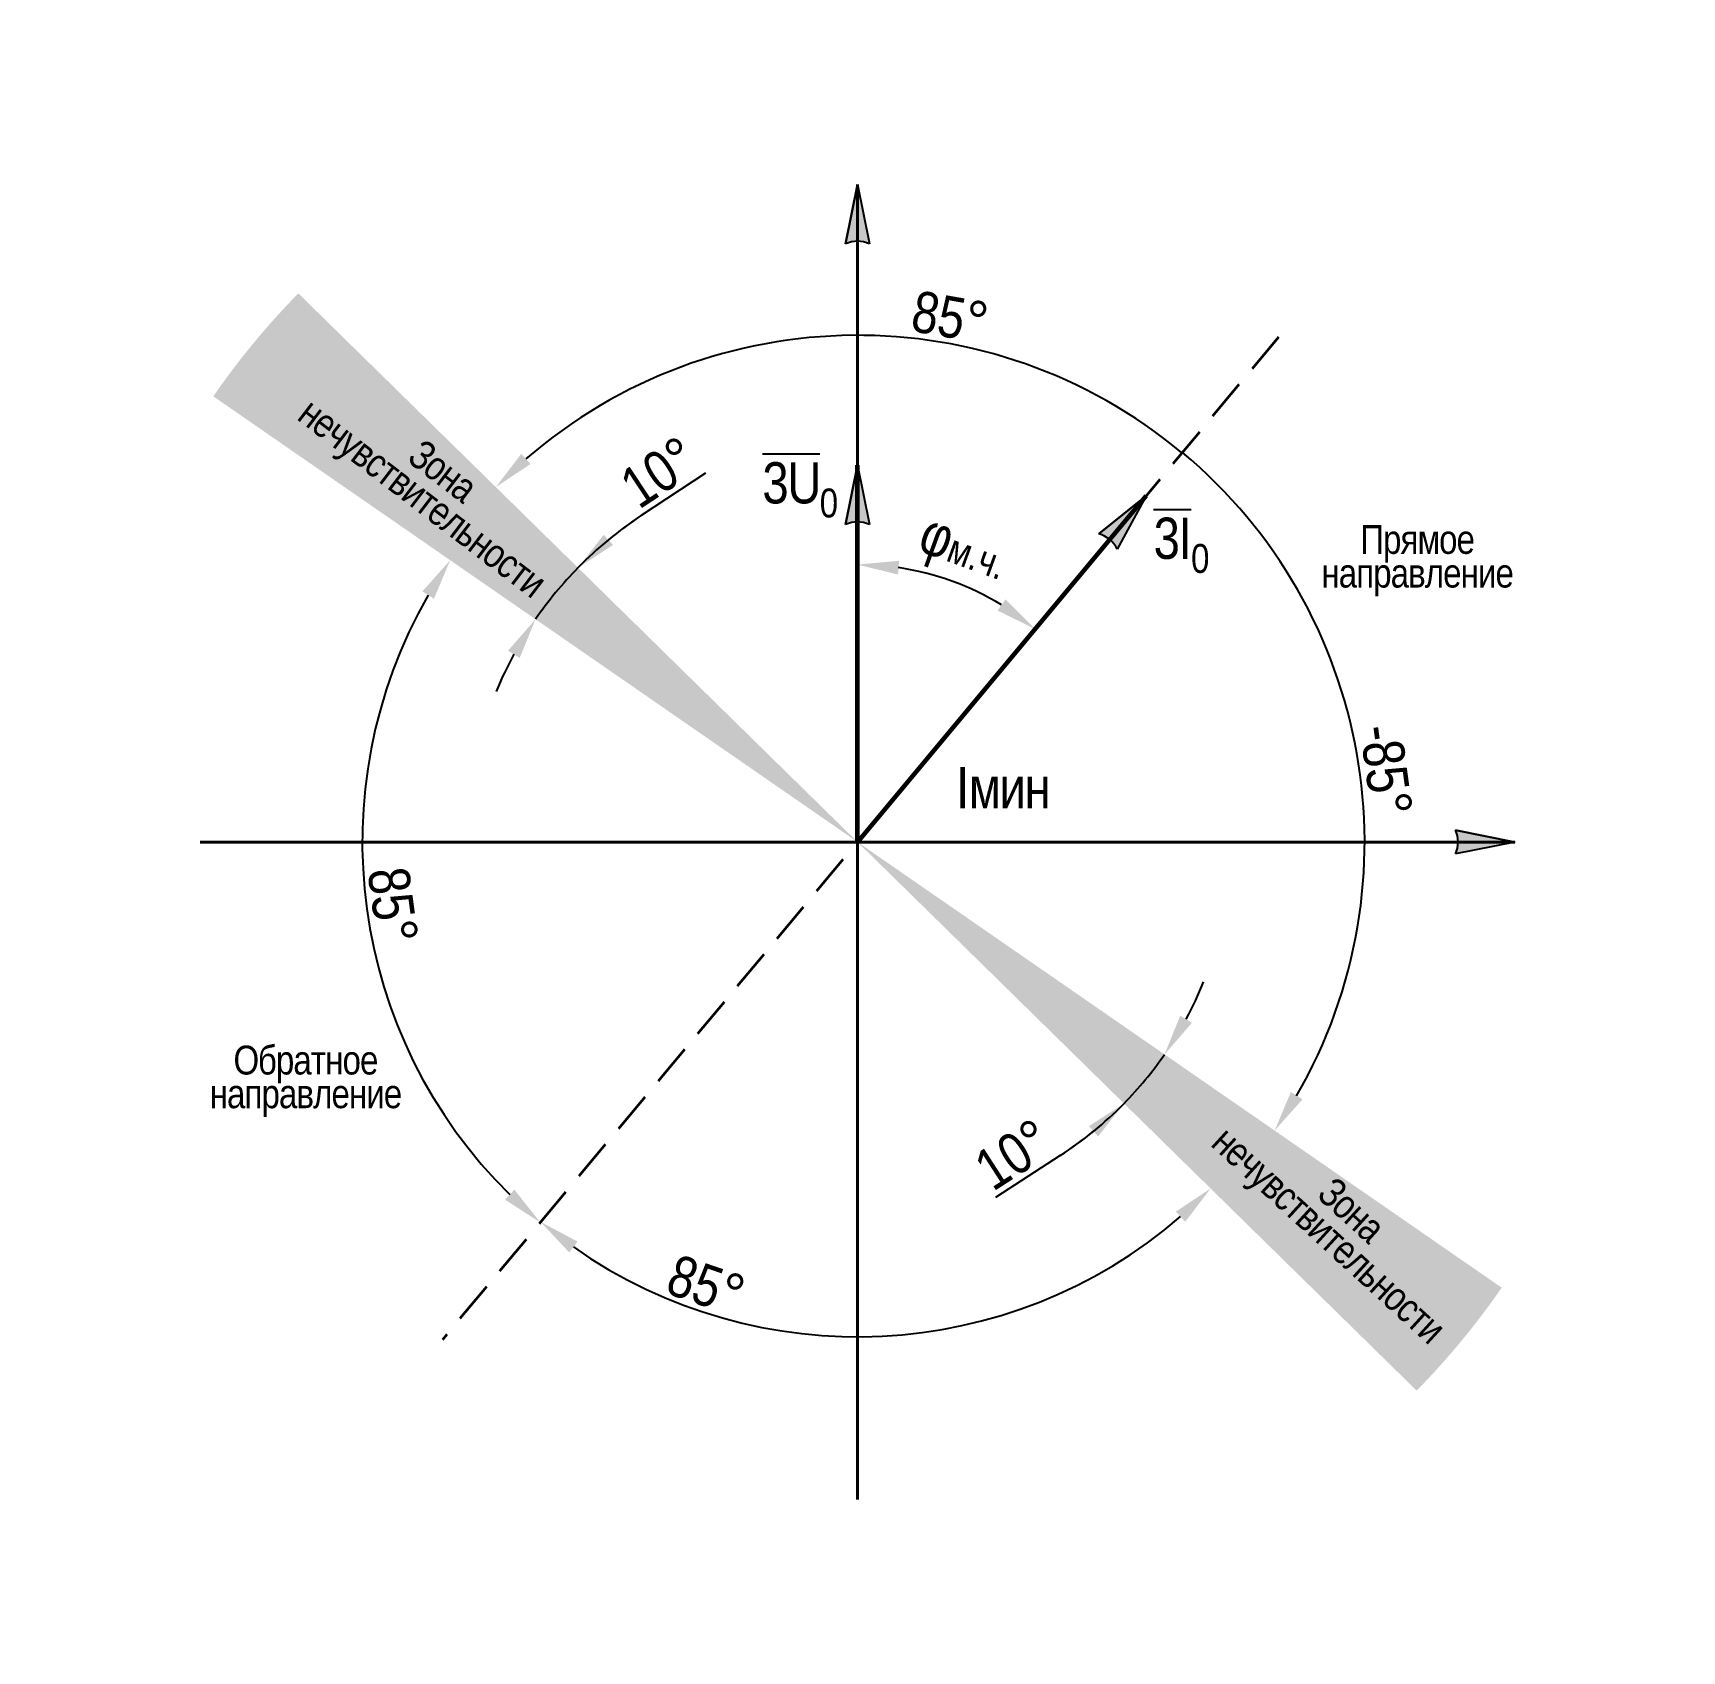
# Model space of a CAD drawing. Header units: millimetres. Extents: x -60 to 2976, y -423 to 657.
# Drawn here: x 2776 to 2976, y 25.9 to 222.1 of the extents above; entities that cross this region are included whole.
import ezdxf

# ---------------------------------------------------------------- set-up
doc = ezdxf.new("R2010")
doc.units = ezdxf.units.MM
doc.linetypes.add('штриховая2', pattern=[0.375, 0.25, -0.125])
doc.layers.add('TEXT', color=7, linetype='Continuous', lineweight=25)
doc.styles.add('2.5_Gost_RD', font='ARIALN.TTF', dxfattribs={"height": 2.5})
doc.styles.add('3.5_Gost_RD', font='ARIALN.TTF', dxfattribs={"height": 3.5})
doc.styles.add('5.0_Gost_RD', font='ARIALN.TTF', dxfattribs={"height": 5})
doc.dimstyles.new('Gost_RD_1-1000', dxfattribs={"dimtxt": 2.5, "dimasz": 2.5, "dimexe": 1.25, "dimexo": 0, "dimtad": 1, "dimdec": 0, "dimlfac": 1000, "dimtxsty": '2.5_Gost_RD', "dimblk": 'OBLIQUE', "dimcen": 2.5, "dimadec": 0, "dimazin": 0, "dimtfac": 1, "dimtdec": 0, "dimtmove": 0, "dimatfit": 3, "dimfxl": 1, "dimarcsym": 0})

# ---------------------------------------------------------------- blocks, each defined once
blk = doc.blocks.new('*D83')
at = {"color": 0, "lineweight": -2, "ltscale": 100, "transparency": 16777216}
blk.add_arc((2876, 124), 61.44, 50.1686, 130.8859, dxfattribs=at)
at = {"color": 0, "ltscale": 100, "transparency": 16777216}
blk.add_solid([(2836.35, 169.84), (2835.21, 171.06), (2832.14, 167.03)], dxfattribs=at)
at = {"layer": 'Defpoints', "color": 0, "ltscale": 100, "transparency": 16777216}
for p in [(2776, 222.1), (2927.07, 185.23), (2857.94, 182.73), (2825.66, 63.65), (2976, 25.9)]:
    blk.add_point(p, dxfattribs=at)
at = {"color": 0, "ltscale": 100, "transparency": 16777216, "insert": (2887.23, 187.64), "char_height": 5, "attachment_point": 5, "rotation": 349.9931, "style": '5.0_Gost_RD'}
blk.add_mtext('85°', dxfattribs=at)
blk = doc.blocks.new('_None')
blk = doc.blocks.new('*D84')
at = {"color": 0, "lineweight": -2, "ltscale": 100, "transparency": 16777216}
blk.add_arc((2876, 124), 61.51, 329.9876, 50.1686, dxfattribs=at)
at = {"color": 0, "ltscale": 100, "transparency": 16777216}
blk.add_solid([(2929.97, 92.79), (2928.56, 93.68), (2926.59, 89.01)], dxfattribs=at)
at = {"layer": 'Defpoints', "color": 0, "ltscale": 100, "transparency": 16777216}
for p in [(2776, 193.17), (2927.07, 185.23), (2937.13, 117.15), (2825.66, 63.65), (2976, 54.83)]:
    blk.add_point(p, dxfattribs=at)
at = {"color": 0, "ltscale": 100, "transparency": 16777216, "insert": (2940.1, 132.72), "char_height": 5, "attachment_point": 5, "rotation": 277.7488, "style": '5.0_Gost_RD'}
blk.add_mtext('-85°', dxfattribs=at)
blk = doc.blocks.new('*D85')
at = {"color": 0, "lineweight": -2, "ltscale": 100, "transparency": 16777216}
blk.add_line((2900.57, 85.97), (2892.73, 80.9), dxfattribs=at)
for start, end in [(331.6594, 337.9898), (315.5498, 325.329), (302.8695, 315.5498), (302.889, 309.2194)]:
    blk.add_arc((2876, 124), 45.28, start, end, dxfattribs=at)
at = {"color": 0, "ltscale": 100, "transparency": 16777216}
for points in [[(2916.56, 102.07), (2915.14, 102.94), (2913.24, 98.24)], [(2904.07, 89.54), (2905.19, 88.31), (2908.32, 92.29)]]:
    blk.add_solid(points, dxfattribs=at)
at = {"layer": 'Defpoints', "color": 0, "ltscale": 100, "transparency": 16777216}
for p in [(2776, 222.1), (2776, 193.17), (2911.71, 96.17), (2976, 54.83), (2976, 25.9)]:
    blk.add_point(p, dxfattribs=at)
at = {"color": 0, "ltscale": 100, "transparency": 16777216, "insert": (2894.93, 86.11), "char_height": 5, "attachment_point": 5, "rotation": 32.8695, "style": '5.0_Gost_RD'}
blk.add_mtext('10°', dxfattribs=at)
blk = doc.blocks.new('*D86')
at = {"color": 0, "lineweight": -2, "ltscale": 100, "transparency": 16777216}
blk.add_line((2849.82, 163.62), (2857.61, 168.76), dxfattribs=at)
for start, end in [(123.4617, 135.5498), (123.4785, 129.5141), (135.5498, 145.329), (151.3646, 157.4003)]:
    blk.add_arc((2876, 124), 47.49, start, end, dxfattribs=at)
at = {"color": 0, "ltscale": 100, "transparency": 16777216}
for points in [[(2846.35, 160.02), (2845.22, 161.25), (2842.1, 157.25)], [(2833.61, 147.19), (2835.03, 146.32), (2836.95, 151.01)]]:
    blk.add_solid(points, dxfattribs=at)
at = {"layer": 'Defpoints', "color": 0, "ltscale": 100, "transparency": 16777216}
for p in [(2776, 222.1), (2776, 193.17), (2838.54, 153.19), (2976, 54.83), (2976, 25.9)]:
    blk.add_point(p, dxfattribs=at)
at = {"color": 0, "ltscale": 100, "transparency": 16777216, "insert": (2851.96, 168.84), "char_height": 5, "attachment_point": 5, "rotation": 33.4617, "style": '5.0_Gost_RD'}
blk.add_mtext('10°', dxfattribs=at)
blk = doc.blocks.new('*D87')
at = {"color": 0, "lineweight": -2, "ltscale": 100, "transparency": 16777216}
blk.add_arc((2876, 124), 60.06, 150.0999, 225.3977, dxfattribs=at)
at = {"color": 0, "ltscale": 100, "transparency": 16777216}
for points in [[(2823.23, 154.39), (2824.63, 153.5), (2826.6, 158.17)], [(2834.38, 81.85), (2833.26, 80.62), (2837.53, 77.87)]]:
    blk.add_solid(points, dxfattribs=at)
at = {"layer": 'Defpoints', "color": 0, "ltscale": 100, "transparency": 16777216}
for p in [(2776, 193.17), (2927.07, 185.23), (2816.31, 130.69), (2825.66, 63.65), (2976, 54.83)]:
    blk.add_point(p, dxfattribs=at)
at = {"color": 0, "ltscale": 100, "transparency": 16777216, "insert": (2819.63, 116.33), "char_height": 5, "attachment_point": 5, "rotation": 277.7488, "style": '5.0_Gost_RD'}
blk.add_mtext('85°', dxfattribs=at)
blk = doc.blocks.new('*D88')
at = {"color": 0, "lineweight": -2, "ltscale": 100, "transparency": 16777216}
blk.add_arc((2876, 124), 59.99, 234.9452, 310.7731, dxfattribs=at)
at = {"color": 0, "ltscale": 100, "transparency": 16777216}
for points in [[(2914.61, 79.18), (2915.75, 77.96), (2918.83, 81.99)], [(2841.04, 74.23), (2842.05, 75.55), (2837.57, 77.93)]]:
    blk.add_solid(points, dxfattribs=at)
at = {"layer": 'Defpoints', "color": 0, "ltscale": 100, "transparency": 16777216}
for p in [(2776, 222.1), (2927.07, 185.23), (2893.63, 66.66), (2825.66, 63.65), (2976, 25.9)]:
    blk.add_point(p, dxfattribs=at)
at = {"color": 0, "ltscale": 100, "transparency": 16777216, "insert": (2857.64, 70.23), "char_height": 5, "attachment_point": 5, "rotation": 341.1468, "style": '5.0_Gost_RD'}
blk.add_mtext('85°', dxfattribs=at)
blk = doc.blocks.new('*D89')
at = {"color": 0, "lineweight": -2, "ltscale": 100, "transparency": 16777216}
blk.add_arc((2876, 124), 33.64, 58.6932, 81.4754, dxfattribs=at)
at = {"color": 0, "ltscale": 100, "transparency": 16777216}
for points in [[(2880.92, 156.43), (2881.05, 158.1), (2876, 157.64)], [(2893.96, 153.42), (2892.99, 152.06), (2897.55, 149.83)]]:
    blk.add_solid(points, dxfattribs=at)
at = {"layer": 'Defpoints', "color": 0, "ltscale": 100, "transparency": 16777216}
for p in [(2927.07, 185.23), (2876, 169.71), (2891.04, 154.09), (2876, 124), (2825.66, 63.65)]:
    blk.add_point(p, dxfattribs=at)
at = {"color": 0, "ltscale": 100, "transparency": 16777216, "insert": (2888.76, 159.22), "char_height": 5, "attachment_point": 5, "rotation": 340.0843, "style": '5.0_Gost_RD'}
blk.add_mtext('φ{\\H0.7x;\\S^ м.ч.;}', dxfattribs=at)

msp = doc.modelspace()

# ---------------------------------------------------------------- hatches: boundary and pattern name
at = {"ltscale": 100, "transparency": 33554687}
h = msp.add_hatch(color=256, dxfattribs=at)
h.dxf.hatch_style = 1
h.paths.add_polyline_path([(2876, 203.7339), (2874.5578, 196.5228, -0.21922359), (2877.4422, 196.5228)])
at = {"ltscale": 100, "true_color": 0xffffff}
h = msp.add_hatch(color=7, dxfattribs=at)
h.dxf.hatch_style = 1
h.paths.add_polyline_path([(2808.1834, 190.5275, 0.04269599), (2797.8689, 178.042), (2876, 124)])
h.paths.add_polyline_path([(2876, 124), (2943.8166, 57.4725, 0.04269599), (2954.1311, 69.958)])
at = {"ltscale": 100, "transparency": 33554687}
h = msp.add_hatch(color=256, dxfattribs=at)
h.dxf.hatch_style = 1
h.paths.add_polyline_path([(2876, 169.705), (2874.5578, 162.4939, -0.21922359), (2877.4422, 162.4939)])
h = msp.add_hatch(color=256, dxfattribs=at)
h.dxf.hatch_style = 1
h.paths.add_polyline_path([(2905.2743, 161.3515, -0.21922359), (2907.4925, 159.5077), (2910.9928, 165.9752)])
h = msp.add_hatch(color=256, dxfattribs=at)
h.dxf.hatch_style = 1
h.paths.add_polyline_path([(2955.7339, 124), (2948.5228, 125.4422, -0.21922359), (2948.5228, 122.5578)])

# ---------------------------------------------------------------- linework, layer by layer
at = {"ltscale": 100}
for p, q in [((2876, 203.7339), (2874.5578, 196.5228)), ((2874.5578, 196.5228), (2876, 203.7339)), ((2876, 203.7339), (2877.4422, 196.5228)), ((2876, 169.705), (2874.5578, 162.4939)), ((2874.5578, 162.4939), (2876, 169.705)), ((2876, 169.705), (2877.4422, 162.4939)), ((2910.9928, 165.9752), (2905.2743, 161.3515)), ((2905.2743, 161.3515), (2910.9928, 165.9752)), ((2910.9928, 165.9752), (2907.4925, 159.5077)), ((2876, 124), (2883.5938, 133.1091)), ((2955.7339, 124), (2948.5228, 125.4422)), ((2948.5228, 125.4422), (2955.7339, 124)), ((2955.7339, 124), (2948.5228, 122.5578))]:
    msp.add_line(p, q, dxfattribs=at)
at = {"lineweight": 40, "ltscale": 100}
for p, q in [((2876, 44.2661), (2876, 203.7339)), ((2796.2661, 124), (2955.7339, 124))]:
    msp.add_line(p, q, dxfattribs=at)
at = {"linetype": 'штриховая2', "lineweight": 35, "ltscale": 20}
msp.add_line((2927.072, 185.2303), (2825.6637, 63.6517), dxfattribs=at)
at = {"lineweight": 60, "ltscale": 100}
for q in [(2876, 169.705), (2910.9928, 165.9752)]:
    msp.add_line((2876, 124), q, dxfattribs=at)
at = {"ltscale": 100}
for centre, start, end in [((2876, 193.3915), 65.270039, 114.729961), ((2876, 159.3626), 65.270039, 114.729961), ((2904.3819, 158.0215), 25.537777, 74.997699), ((2945.3915, 124), 335.270039, 24.729961)]:
    msp.add_arc(centre, 3.4475, start, end, dxfattribs=at)

# ---------------------------------------------------------------- texts
at = {"layer": 'TEXT', "color": 0, "ltscale": 100, "char_height": 3.5, "width": 28, "attachment_point": 5, "style": '3.5_Gost_RD'}
for insert, rotation in [((2824.1617, 166.9831), 322.612953), ((2934.1972, 77.5096), 317.585402)]:
    msp.add_mtext('\\pxsm0.7;{\\T0.95;\\C256;Зона нечувствительности}', dxfattribs=dict(at, insert=insert, rotation=rotation))
at = {"layer": 'TEXT', "color": 0, "ltscale": 100, "width": 28, "attachment_point": 5}
for s, insert, char_height, style in [('\\A1;\\pxsm0.7;{\\T0.95;\\O\\C256;3U\\H0.7x;\\o\\S^ 0;}', (2869, 166.705), 5, '5.0_Gost_RD'), ('\\A1;\\pxsm0.7;{\\T0.95;\\O\\C256;3I\\H0.7x;\\o\\S^ 0;}', (2915.2446, 159.9847), 5, '5.0_Gost_RD'), ('\\pxsm0.7;{\\T0.95;\\C256;Прямое направление}', (2943.8808, 158.1196), 3.5, '3.5_Gost_RD'), ('\\A1;\\pxsm0.7;{\\T0.95;\\C256;Iмин}', (2893.6127, 130.5792), 5, '5.0_Gost_RD'), ('\\pxsm0.7;{\\T0.95;\\C256;Обратное направление}', (2809.0494, 94.9891), 3.5, '3.5_Gost_RD')]:
    msp.add_mtext(s, dxfattribs=dict(at, insert=insert, char_height=char_height, style=style))

# ---------------------------------------------------------------- dimensions: what is measured, and where the dimension line sits
at = {"ltscale": 100}
for base, override, picture, middle in [((2857.9442, 182.7301), {"dimscale": 0, "dimtxt": 5, "dimasz": 5, "dimtxsty": '5.0_Gost_RD', "dimblk1": 'None', "dimsah": 1}, '*D83', (2886.6768, 184.5082)), ((2893.6296, 66.6562), {"dimscale": 0, "dimtxt": 5, "dimasz": 5, "dimtxsty": '5.0_Gost_RD', "dimsah": 1}, '*D88', (2856.6138, 67.226))]:
    dim = msp.add_angular_dim_2l(base=base, line1=((2976, 25.9008), (2776, 222.0992)), line2=((2927.072, 185.2303), (2825.6637, 63.6517)), dimstyle='Gost_RD_1-1000', override=override, dxfattribs=at)
    dim.commit()
    dim.dimension.update_dxf_attribs({"geometry": picture, "text_midpoint": middle, "dimtype": 162})
for base, line1, line2, picture, middle in [((2911.7128, 96.1675), ((2976, 25.9008), (2776, 222.0992)), ((2976, 54.8316), (2776, 193.1684)), '*D85', (2894.9277, 86.1065)), ((2838.5447, 153.1904), ((2976, 54.8316), (2776, 193.1684)), ((2976, 25.9008), (2776, 222.0992)), '*D86', (2851.9592, 168.8411)), ((2816.3086, 130.6861), ((2927.072, 185.2303), (2825.6637, 63.6517)), ((2976, 54.8316), (2776, 193.1684)), '*D87', (2819.6326, 116.3299))]:
    dim = msp.add_angular_dim_2l(base=base, line1=line1, line2=line2, dimstyle='Gost_RD_1-1000', override={"dimscale": 0, "dimtxt": 5, "dimasz": 5, "dimtxsty": '5.0_Gost_RD', "dimsah": 1}, dxfattribs=at)
    dim.commit()
    dim.dimension.update_dxf_attribs({"geometry": picture, "text_midpoint": middle})
for base, line1, line2, text, override, picture, middle in [((2937.13, 117.1528), ((2976, 54.8316), (2776, 193.1684)), ((2927.072, 185.2303), (2825.6637, 63.6517)), '-<>', {"dimscale": 0, "dimtxt": 5, "dimasz": 5, "dimtxsty": '5.0_Gost_RD', "dimblk2": 'None', "dimsah": 1}, '*D84', (2940.0994, 132.7222)), ((2891.0373, 154.0888), ((2927.072, 185.2303), (2825.6637, 63.6517)), ((2876, 124), (2876, 169.705)), 'φ{\\H0.7x;\\S^ м.ч.;}', {"dimscale": 0, "dimtxt": 5, "dimasz": 5, "dimtxsty": '5.0_Gost_RD', "dimsah": 1}, '*D89', (2888.759, 159.2161))]:
    dim = msp.add_angular_dim_2l(base=base, line1=line1, line2=line2, text=text, dimstyle='Gost_RD_1-1000', override=override, dxfattribs=at)
    dim.commit()
    dim.dimension.update_dxf_attribs({"geometry": picture, "text_midpoint": middle})

doc.saveas('drawing.dxf')
